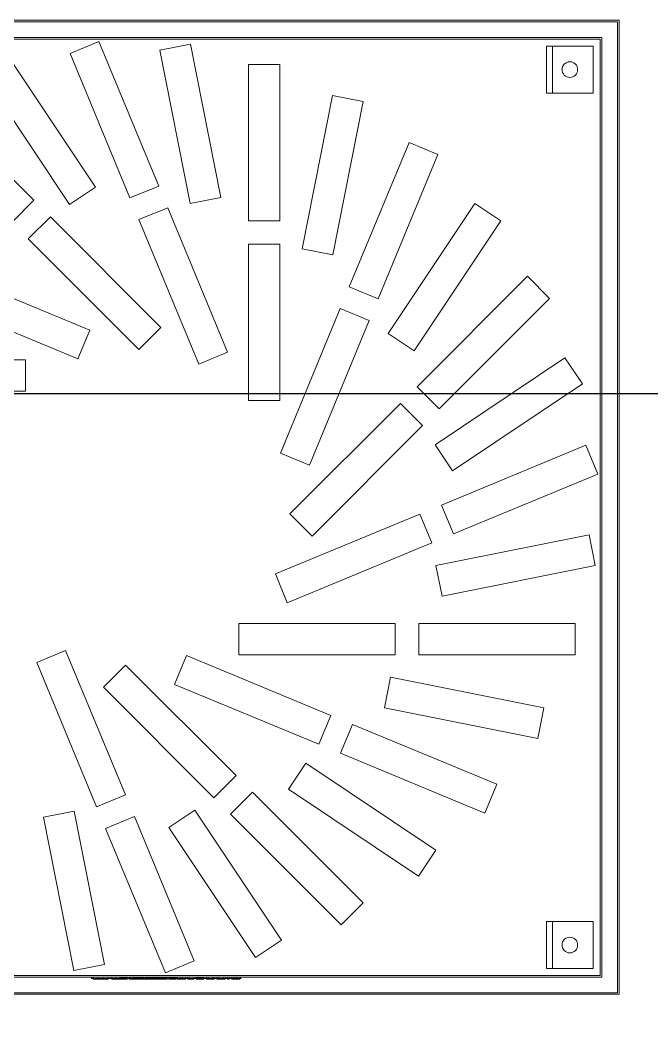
# Model space of a CAD drawing. Header units: inches. Extents: x -172 to 5713, y -54 to 3470.
# Drawn here: x 813.7 to 854.1, y 2222.1 to 2287 of the extents above; entities that cross this region are included whole.
import ezdxf

# ---------------------------------------------------------------- set-up
doc = ezdxf.new("R2010")
doc.units = ezdxf.units.IN
doc.header["$MEASUREMENT"] = 0
doc.layers.add('MTY-EMIS-KANALI', color=150, linetype='Continuous', lineweight=0)
doc.layers.add('VDI3805_Objects', color=7, linetype='Continuous', lineweight=0)
doc.layers.add('MTY-UFLEME-KANALI', color=20, linetype='Continuous')

# ---------------------------------------------------------------- blocks, each defined once
blk = doc.blocks.new('150_970_03')
at = {"layer": 'VDI3805_Objects', "color": 7}
for p, q in [((-0.0696, 0.3005), (-0.0696, 0.3015)), ((-0.0696, 0.3015), (0.026, 0.3015)), ((0.026, 0.3005), (-0.0696, 0.3005)), ((0.026, 0.3005), (0.026, 0.3015))]:
    blk.add_line(p, q, dxfattribs=at)
at = {"layer": 'VDI3805_Objects', "color": 38}
for p, q in [((-0.06715, 0.3018), (-0.06884, 0.3018)), ((-0.06884, 0.3018), (-0.06884, 0.3006)), ((-0.06884, 0.3018), (-0.0666, 0.3018)), ((-0.06884, 0.3006), (-0.06715, 0.3006)), ((-0.0666, 0.3006), (-0.06884, 0.3006)), ((-0.06527, 0.3018), (-0.06715, 0.3018)), ((-0.06715, 0.3018), (-0.06715, 0.3006)), ((-0.06715, 0.3006), (-0.06527, 0.3006)), ((-0.0666, 0.3018), (-0.0666, 0.3006)), ((-0.065, 0.3018), (-0.06527, 0.3018)), ((-0.06527, 0.3018), (-0.06527, 0.3006)), ((-0.06527, 0.3006), (-0.065, 0.3006)), ((-0.065, 0.3018), (-0.06382, 0.3018)), ((-0.065, 0.3018), (-0.065, 0.3006)), ((-0.06382, 0.3006), (-0.065, 0.3006)), ((-0.06382, 0.3018), (-0.06382, 0.3006)), ((-0.06094, 0.3018), (-0.06214, 0.3018)), ((-0.06214, 0.3006), (-0.06214, 0.3018)), ((-0.06094, 0.3006), (-0.06214, 0.3006)), ((-0.06094, 0.3006), (-0.06094, 0.3018)), ((-0.05834, 0.3018), (-0.05944, 0.3018)), ((-0.05944, 0.3018), (-0.05944, 0.3006)), ((-0.05944, 0.3018), (-0.05833, 0.3018)), ((-0.05944, 0.3006), (-0.05834, 0.3006)), ((-0.05833, 0.3006), (-0.05944, 0.3006)), ((-0.05532, 0.3018), (-0.05834, 0.3018)), ((-0.05834, 0.3018), (-0.05834, 0.3006)), ((-0.05834, 0.3006), (-0.05532, 0.3006)), ((-0.05833, 0.3018), (-0.05833, 0.3006)), ((-0.05833, 0.3018), (-0.05534, 0.3018)), ((-0.05534, 0.3006), (-0.05833, 0.3006)), ((-0.05534, 0.3018), (-0.05534, 0.3006)), ((-0.05534, 0.3018), (-0.05414, 0.3018)), ((-0.05414, 0.3006), (-0.05534, 0.3006)), ((-0.05414, 0.3018), (-0.05532, 0.3018)), ((-0.05532, 0.3018), (-0.05532, 0.3006)), ((-0.05532, 0.3006), (-0.05414, 0.3006)), ((-0.05414, 0.3018), (-0.05414, 0.3006)), ((-0.05134, 0.3018), (-0.05254, 0.3018)), ((-0.05254, 0.3018), (-0.05254, 0.3006)), ((-0.05254, 0.3006), (-0.05134, 0.3006)), ((-0.04864, 0.3018), (-0.05134, 0.3018)), ((-0.05134, 0.3018), (-0.05134, 0.3006)), ((-0.05134, 0.3006), (-0.04864, 0.3006)), ((-0.04864, 0.3018), (-0.04754, 0.3018)), ((-0.04864, 0.3018), (-0.04864, 0.3006)), ((-0.04754, 0.3006), (-0.04864, 0.3006)), ((-0.04754, 0.3018), (-0.04754, 0.3006)), ((-0.04592, 0.3018), (-0.04593, 0.3018)), ((-0.04593, 0.3018), (-0.04593, 0.3006)), ((-0.04593, 0.3018), (-0.04537, 0.3018)), ((-0.04537, 0.3018), (-0.04593, 0.3018)), ((-0.04593, 0.3018), (-0.04593, 0.3006)), ((-0.04593, 0.3018), (-0.04592, 0.3018)), ((-0.04593, 0.3006), (-0.04592, 0.3006)), ((-0.04537, 0.3006), (-0.04593, 0.3006)), ((-0.04593, 0.3006), (-0.04537, 0.3006)), ((-0.04592, 0.3006), (-0.04593, 0.3006)), ((-0.04592, 0.3018), (-0.04559, 0.3018)), ((-0.04558, 0.3018), (-0.04592, 0.3018)), ((-0.04592, 0.3018), (-0.04592, 0.3006)), ((-0.04559, 0.3006), (-0.04592, 0.3006)), ((-0.04592, 0.3006), (-0.04558, 0.3006)), ((-0.04559, 0.3018), (-0.04559, 0.3006)), ((-0.04559, 0.3018), (-0.04532, 0.3018)), ((-0.04532, 0.3006), (-0.04559, 0.3006)), ((-0.04531, 0.3018), (-0.04558, 0.3018)), ((-0.04558, 0.3018), (-0.04558, 0.3006)), ((-0.04558, 0.3006), (-0.04531, 0.3006)), ((-0.04537, 0.3018), (-0.04537, 0.3006)), ((-0.04537, 0.3018), (-0.04477, 0.3018)), ((-0.04477, 0.3018), (-0.04537, 0.3018)), ((-0.04537, 0.3018), (-0.04537, 0.3006)), ((-0.04477, 0.3006), (-0.04537, 0.3006)), ((-0.04537, 0.3006), (-0.04477, 0.3006)), ((-0.04532, 0.3018), (-0.04532, 0.3006)), ((-0.04532, 0.3018), (-0.045, 0.3018)), ((-0.045, 0.3006), (-0.04532, 0.3006)), ((-0.04499, 0.3018), (-0.04531, 0.3018)), ((-0.04531, 0.3018), (-0.04531, 0.3006)), ((-0.04531, 0.3006), (-0.04499, 0.3006)), ((-0.045, 0.3018), (-0.045, 0.3006)), ((-0.045, 0.3018), (-0.04465, 0.3018)), ((-0.04465, 0.3006), (-0.045, 0.3006)), ((-0.04464, 0.3018), (-0.04499, 0.3018)), ((-0.04499, 0.3018), (-0.04499, 0.3006)), ((-0.04499, 0.3006), (-0.04464, 0.3006)), ((-0.04477, 0.3018), (-0.04477, 0.3006)), ((-0.04477, 0.3018), (-0.04415, 0.3018)), ((-0.04415, 0.3018), (-0.04477, 0.3018)), ((-0.04477, 0.3018), (-0.04477, 0.3006)), ((-0.04415, 0.3006), (-0.04477, 0.3006)), ((-0.04477, 0.3006), (-0.04415, 0.3006)), ((-0.04465, 0.3018), (-0.04465, 0.3006)), ((-0.04465, 0.3018), (-0.04428, 0.3018)), ((-0.04428, 0.3006), (-0.04465, 0.3006)), ((-0.04427, 0.3018), (-0.04464, 0.3018)), ((-0.04464, 0.3018), (-0.04464, 0.3006)), ((-0.04464, 0.3006), (-0.04427, 0.3006)), ((-0.04428, 0.3018), (-0.04428, 0.3006)), ((-0.04428, 0.3018), (-0.04392, 0.3018)), ((-0.04392, 0.3006), (-0.04428, 0.3006)), ((-0.04391, 0.3018), (-0.04427, 0.3018)), ((-0.04427, 0.3018), (-0.04427, 0.3006)), ((-0.04427, 0.3006), (-0.04391, 0.3006)), ((-0.04415, 0.3018), (-0.04415, 0.3006)), ((-0.04415, 0.3018), (-0.04353, 0.3018)), ((-0.04353, 0.3018), (-0.04415, 0.3018)), ((-0.04415, 0.3018), (-0.04415, 0.3006)), ((-0.04353, 0.3006), (-0.04415, 0.3006)), ((-0.04415, 0.3006), (-0.04353, 0.3006)), ((-0.04392, 0.3018), (-0.04392, 0.3006)), ((-0.04392, 0.3018), (-0.04356, 0.3018)), ((-0.04356, 0.3006), (-0.04392, 0.3006)), ((-0.04355, 0.3018), (-0.04391, 0.3018)), ((-0.04391, 0.3018), (-0.04391, 0.3006)), ((-0.04391, 0.3006), (-0.04355, 0.3006)), ((-0.04356, 0.3018), (-0.04356, 0.3006)), ((-0.04356, 0.3018), (-0.04323, 0.3018)), ((-0.04323, 0.3006), (-0.04356, 0.3006)), ((-0.04322, 0.3018), (-0.04355, 0.3018)), ((-0.04355, 0.3018), (-0.04355, 0.3006)), ((-0.04355, 0.3006), (-0.04322, 0.3006)), ((-0.04353, 0.3018), (-0.04353, 0.3006)), ((-0.04353, 0.3018), (-0.04294, 0.3018)), ((-0.04294, 0.3018), (-0.04353, 0.3018)), ((-0.04353, 0.3018), (-0.04353, 0.3006)), ((-0.04294, 0.3006), (-0.04353, 0.3006)), ((-0.04353, 0.3006), (-0.04294, 0.3006)), ((-0.04323, 0.3018), (-0.04323, 0.3006)), ((-0.04323, 0.3018), (-0.04294, 0.3018)), ((-0.04294, 0.3006), (-0.04323, 0.3006)), ((-0.04293, 0.3018), (-0.04322, 0.3018)), ((-0.04322, 0.3018), (-0.04322, 0.3006)), ((-0.04322, 0.3006), (-0.04293, 0.3006)), ((-0.04294, 0.3018), (-0.04294, 0.3006)), ((-0.04294, 0.3018), (-0.0427, 0.3018)), ((-0.04294, 0.3018), (-0.04294, 0.3006)), ((-0.04294, 0.3018), (-0.04239, 0.3018)), ((-0.04239, 0.3018), (-0.04294, 0.3018)), ((-0.04294, 0.3018), (-0.04294, 0.3006)), ((-0.0427, 0.3006), (-0.04294, 0.3006)), ((-0.04239, 0.3006), (-0.04294, 0.3006)), ((-0.04294, 0.3006), (-0.04239, 0.3006)), ((-0.0427, 0.3018), (-0.04293, 0.3018)), ((-0.04293, 0.3018), (-0.04293, 0.3006)), ((-0.04293, 0.3006), (-0.0427, 0.3006)), ((-0.0427, 0.3018), (-0.0427, 0.3006)), ((-0.0427, 0.3018), (-0.04253, 0.3018)), ((-0.04252, 0.3018), (-0.0427, 0.3018)), ((-0.0427, 0.3018), (-0.0427, 0.3006)), ((-0.04253, 0.3006), (-0.0427, 0.3006)), ((-0.0427, 0.3006), (-0.04252, 0.3006)), ((-0.04253, 0.3018), (-0.04253, 0.3006)), ((-0.04253, 0.3018), (-0.04241, 0.3018)), ((-0.04241, 0.3006), (-0.04253, 0.3006)), ((-0.04241, 0.3018), (-0.04252, 0.3018)), ((-0.04252, 0.3018), (-0.04252, 0.3006)), ((-0.04252, 0.3006), (-0.04241, 0.3006)), ((-0.04241, 0.3018), (-0.04241, 0.3006)), ((-0.04241, 0.3018), (-0.04238, 0.3018)), ((-0.04238, 0.3018), (-0.04241, 0.3018)), ((-0.04241, 0.3018), (-0.04241, 0.3006)), ((-0.04238, 0.3006), (-0.04241, 0.3006)), ((-0.04241, 0.3006), (-0.04238, 0.3006)), ((-0.04239, 0.3018), (-0.04239, 0.3006)), ((-0.04239, 0.3018), (-0.04191, 0.3018)), ((-0.04191, 0.3018), (-0.04239, 0.3018)), ((-0.04239, 0.3018), (-0.04239, 0.3006)), ((-0.04191, 0.3006), (-0.04239, 0.3006)), ((-0.04239, 0.3006), (-0.04191, 0.3006)), ((-0.04238, 0.3018), (-0.04238, 0.3006)), ((-0.04191, 0.3018), (-0.04191, 0.3006)), ((-0.04191, 0.3018), (-0.04152, 0.3018)), ((-0.04152, 0.3018), (-0.04191, 0.3018)), ((-0.04191, 0.3018), (-0.04191, 0.3006)), ((-0.04152, 0.3006), (-0.04191, 0.3006)), ((-0.04191, 0.3006), (-0.04152, 0.3006)), ((-0.04152, 0.3018), (-0.04152, 0.3006)), ((-0.04152, 0.3018), (-0.04123, 0.3018)), ((-0.04123, 0.3006), (-0.04152, 0.3006)), ((-0.04123, 0.3018), (-0.04123, 0.3006)), ((-0.04123, 0.3018), (-0.04105, 0.3018)), ((-0.04105, 0.3006), (-0.04123, 0.3006)), ((-0.04105, 0.3018), (-0.04105, 0.3006)), ((-0.04105, 0.3018), (-0.04099, 0.3018)), ((-0.04099, 0.3006), (-0.04105, 0.3006)), ((-0.04099, 0.3018), (-0.04099, 0.3006)), ((-0.03944, 0.3018), (-0.03564, 0.3018)), ((-0.03944, 0.3018), (-0.03944, 0.3006)), ((-0.03944, 0.3018), (-0.03674, 0.3018)), ((-0.03564, 0.3006), (-0.03944, 0.3006)), ((-0.03674, 0.3006), (-0.03944, 0.3006)), ((-0.03674, 0.3018), (-0.03674, 0.3006)), ((-0.03564, 0.3018), (-0.03564, 0.3006)), ((-0.02894, 0.3018), (-0.03414, 0.3018)), ((-0.03414, 0.3018), (-0.03414, 0.3006)), ((-0.03414, 0.3018), (-0.03214, 0.3018)), ((-0.03414, 0.3006), (-0.02894, 0.3006)), ((-0.03214, 0.3006), (-0.03414, 0.3006)), ((-0.03214, 0.3018), (-0.03214, 0.3006)), ((-0.03214, 0.3018), (-0.03094, 0.3018)), ((-0.03094, 0.3006), (-0.03214, 0.3006)), ((-0.03094, 0.3018), (-0.03094, 0.3006)), ((-0.03094, 0.3018), (-0.02894, 0.3018)), ((-0.02894, 0.3006), (-0.03094, 0.3006)), ((-0.02894, 0.3018), (-0.02894, 0.3006)), ((-0.02808, 0.3018), (-0.02812, 0.3018)), ((-0.02812, 0.3018), (-0.02812, 0.3006)), ((-0.02812, 0.3006), (-0.02808, 0.3006)), ((-0.02808, 0.3018), (-0.02794, 0.3018)), ((-0.02808, 0.3018), (-0.02808, 0.3006)), ((-0.02794, 0.3006), (-0.02808, 0.3006)), ((-0.02794, 0.3018), (-0.02794, 0.3006)), ((-0.02794, 0.3018), (-0.02773, 0.3018)), ((-0.02773, 0.3006), (-0.02794, 0.3006)), ((-0.02776, 0.3006), (-0.02776, 0.3018)), ((-0.02776, 0.3018), (-0.02772, 0.3018)), ((-0.02772, 0.3006), (-0.02776, 0.3006)), ((-0.02773, 0.3018), (-0.02773, 0.3006)), ((-0.02773, 0.3018), (-0.02745, 0.3018)), ((-0.02745, 0.3006), (-0.02773, 0.3006)), ((-0.02772, 0.3006), (-0.02772, 0.3018)), ((-0.02772, 0.3018), (-0.02761, 0.3018)), ((-0.02761, 0.3006), (-0.02772, 0.3006)), ((-0.02761, 0.3006), (-0.02761, 0.3018)), ((-0.02761, 0.3018), (-0.02743, 0.3018)), ((-0.02743, 0.3006), (-0.02761, 0.3006)), ((-0.02745, 0.3018), (-0.02745, 0.3006)), ((-0.02745, 0.3018), (-0.0271, 0.3018)), ((-0.0271, 0.3006), (-0.02745, 0.3006)), ((-0.02743, 0.3006), (-0.02743, 0.3018)), ((-0.02743, 0.3018), (-0.02719, 0.3018)), ((-0.02719, 0.3006), (-0.02743, 0.3006)), ((-0.02719, 0.3006), (-0.02719, 0.3018)), ((-0.02719, 0.3018), (-0.0269, 0.3018)), ((-0.0269, 0.3006), (-0.02719, 0.3006)), ((-0.0271, 0.3018), (-0.0271, 0.3006)), ((-0.0271, 0.3018), (-0.0267, 0.3018)), ((-0.0267, 0.3006), (-0.0271, 0.3006)), ((-0.02628, 0.3018), (-0.02695, 0.3018)), ((-0.02695, 0.3018), (-0.02695, 0.3006)), ((-0.02695, 0.3018), (-0.0265, 0.3018)), ((-0.02693, 0.3018), (-0.02695, 0.3018)), ((-0.02695, 0.3018), (-0.02694, 0.3018)), ((-0.02695, 0.3018), (-0.02695, 0.3006)), ((-0.02695, 0.3006), (-0.02628, 0.3006)), ((-0.0265, 0.3006), (-0.02695, 0.3006)), ((-0.02694, 0.3006), (-0.02695, 0.3006)), ((-0.02695, 0.3006), (-0.02694, 0.3006)), ((-0.02693, 0.3006), (-0.02695, 0.3006)), ((-0.02694, 0.3018), (-0.0269, 0.3018)), ((-0.02694, 0.3018), (-0.02694, 0.3006)), ((-0.0269, 0.3006), (-0.02694, 0.3006)), ((-0.02687, 0.3018), (-0.02693, 0.3018)), ((-0.02693, 0.3018), (-0.02693, 0.3006)), ((-0.02687, 0.3006), (-0.02693, 0.3006)), ((-0.0269, 0.3006), (-0.0269, 0.3018)), ((-0.0269, 0.3018), (-0.02656, 0.3018)), ((-0.0269, 0.3018), (-0.02684, 0.3018)), ((-0.0269, 0.3018), (-0.0269, 0.3006)), ((-0.02656, 0.3006), (-0.0269, 0.3006)), ((-0.02684, 0.3006), (-0.0269, 0.3006)), ((-0.0268, 0.3018), (-0.02687, 0.3018)), ((-0.02687, 0.3018), (-0.02687, 0.3006)), ((-0.0268, 0.3006), (-0.02687, 0.3006)), ((-0.02674, 0.3018), (-0.02684, 0.3018)), ((-0.02684, 0.3018), (-0.02684, 0.3006)), ((-0.02684, 0.3006), (-0.02674, 0.3006)), ((-0.02669, 0.3018), (-0.0268, 0.3018)), ((-0.0268, 0.3018), (-0.0268, 0.3006)), ((-0.02669, 0.3006), (-0.0268, 0.3006)), ((-0.02663, 0.3018), (-0.02674, 0.3018)), ((-0.02674, 0.3018), (-0.02674, 0.3006)), ((-0.02674, 0.3006), (-0.02663, 0.3006)), ((-0.0267, 0.3018), (-0.0267, 0.3006)), ((-0.0267, 0.3018), (-0.02627, 0.3018)), ((-0.02627, 0.3006), (-0.0267, 0.3006)), ((-0.02657, 0.3018), (-0.02669, 0.3018)), ((-0.02669, 0.3018), (-0.02669, 0.3006)), ((-0.02657, 0.3006), (-0.02669, 0.3006)), ((-0.0265, 0.3018), (-0.02663, 0.3018)), ((-0.02663, 0.3018), (-0.02663, 0.3006)), ((-0.02663, 0.3006), (-0.0265, 0.3006)), ((-0.02643, 0.3018), (-0.02657, 0.3018)), ((-0.02657, 0.3018), (-0.02657, 0.3006)), ((-0.02643, 0.3006), (-0.02657, 0.3006)), ((-0.02656, 0.3006), (-0.02656, 0.3018)), ((-0.02656, 0.3018), (-0.0262, 0.3018)), ((-0.0262, 0.3006), (-0.02656, 0.3006)), ((-0.02653, 0.3006), (-0.02653, 0.3018)), ((-0.02653, 0.3018), (-0.02652, 0.3018)), ((-0.02652, 0.3006), (-0.02653, 0.3006)), ((-0.02652, 0.3006), (-0.02652, 0.3018)), ((-0.02652, 0.3018), (-0.0265, 0.3018)), ((-0.0265, 0.3006), (-0.02652, 0.3006)), ((-0.02635, 0.3018), (-0.0265, 0.3018)), ((-0.0265, 0.3018), (-0.0265, 0.3006)), ((-0.0265, 0.3018), (-0.0265, 0.3006)), ((-0.0265, 0.3018), (-0.02582, 0.3018)), ((-0.0265, 0.3006), (-0.0265, 0.3018)), ((-0.0265, 0.3018), (-0.02647, 0.3018)), ((-0.0265, 0.3006), (-0.02635, 0.3006)), ((-0.02582, 0.3006), (-0.0265, 0.3006)), ((-0.02647, 0.3006), (-0.0265, 0.3006)), ((-0.02647, 0.3006), (-0.02647, 0.3018)), ((-0.02647, 0.3018), (-0.02643, 0.3018)), ((-0.02643, 0.3006), (-0.02647, 0.3006)), ((-0.02628, 0.3018), (-0.02643, 0.3018)), ((-0.02643, 0.3018), (-0.02643, 0.3006)), ((-0.02643, 0.3006), (-0.02643, 0.3018)), ((-0.02643, 0.3018), (-0.02638, 0.3018)), ((-0.02628, 0.3006), (-0.02643, 0.3006)), ((-0.02638, 0.3006), (-0.02643, 0.3006)), ((-0.02638, 0.3006), (-0.02638, 0.3018)), ((-0.02638, 0.3018), (-0.02633, 0.3018)), ((-0.02633, 0.3006), (-0.02638, 0.3006)), ((-0.0262, 0.3018), (-0.02635, 0.3018)), ((-0.02635, 0.3018), (-0.02635, 0.3006)), ((-0.02635, 0.3006), (-0.0262, 0.3006)), ((-0.02633, 0.3006), (-0.02633, 0.3018)), ((-0.02633, 0.3018), (-0.02626, 0.3018)), ((-0.02626, 0.3006), (-0.02633, 0.3006)), ((-0.02628, 0.3018), (-0.02628, 0.3006)), ((-0.02627, 0.3018), (-0.02627, 0.3006)), ((-0.02627, 0.3018), (-0.02582, 0.3018)), ((-0.02582, 0.3006), (-0.02627, 0.3006)), ((-0.02626, 0.3006), (-0.02626, 0.3018)), ((-0.0262, 0.3018), (-0.02626, 0.3018)), ((-0.02626, 0.3006), (-0.0262, 0.3006)), ((-0.0262, 0.3006), (-0.0262, 0.3018)), ((-0.0262, 0.3018), (-0.02582, 0.3018)), ((-0.02492, 0.3018), (-0.0262, 0.3018)), ((-0.0262, 0.3018), (-0.0262, 0.3006)), ((-0.02529, 0.3018), (-0.0262, 0.3018)), ((-0.02582, 0.3006), (-0.0262, 0.3006)), ((-0.0262, 0.3006), (-0.02492, 0.3006)), ((-0.0262, 0.3006), (-0.02529, 0.3006)), ((-0.02582, 0.3006), (-0.02582, 0.3018)), ((-0.02582, 0.3018), (-0.02544, 0.3018)), ((-0.02582, 0.3018), (-0.02537, 0.3018)), ((-0.02582, 0.3018), (-0.02582, 0.3006)), ((-0.02582, 0.3018), (-0.02529, 0.3018)), ((-0.02544, 0.3006), (-0.02582, 0.3006)), ((-0.02537, 0.3006), (-0.02582, 0.3006)), ((-0.02529, 0.3006), (-0.02582, 0.3006)), ((-0.02544, 0.3006), (-0.02544, 0.3018)), ((-0.02544, 0.3018), (-0.02508, 0.3018)), ((-0.02508, 0.3006), (-0.02544, 0.3006)), ((-0.02494, 0.3018), (-0.02537, 0.3018)), ((-0.02537, 0.3018), (-0.02537, 0.3006)), ((-0.02537, 0.3006), (-0.02494, 0.3006)), ((-0.02529, 0.3018), (-0.02529, 0.3006)), ((-0.02529, 0.3018), (-0.02492, 0.3018)), ((-0.02492, 0.3006), (-0.02529, 0.3006)), ((-0.02508, 0.3006), (-0.02508, 0.3018)), ((-0.02508, 0.3018), (-0.02474, 0.3018)), ((-0.02474, 0.3006), (-0.02508, 0.3006)), ((-0.02454, 0.3018), (-0.02494, 0.3018)), ((-0.02494, 0.3018), (-0.02494, 0.3006)), ((-0.02494, 0.3006), (-0.02454, 0.3006)), ((-0.02492, 0.3018), (-0.02492, 0.3006)), ((-0.02474, 0.3006), (-0.02474, 0.3018)), ((-0.02474, 0.3018), (-0.02445, 0.3018)), ((-0.02445, 0.3006), (-0.02474, 0.3006)), ((-0.02419, 0.3018), (-0.02454, 0.3018)), ((-0.02454, 0.3018), (-0.02454, 0.3006)), ((-0.02454, 0.3006), (-0.02419, 0.3006)), ((-0.02445, 0.3006), (-0.02445, 0.3018)), ((-0.02445, 0.3018), (-0.02421, 0.3018)), ((-0.02421, 0.3006), (-0.02445, 0.3006)), ((-0.02421, 0.3006), (-0.02421, 0.3018)), ((-0.02421, 0.3018), (-0.02403, 0.3018)), ((-0.02403, 0.3006), (-0.02421, 0.3006)), ((-0.02391, 0.3018), (-0.02419, 0.3018)), ((-0.02419, 0.3018), (-0.02419, 0.3006)), ((-0.02419, 0.3006), (-0.02391, 0.3006)), ((-0.02403, 0.3006), (-0.02403, 0.3018)), ((-0.02403, 0.3018), (-0.02392, 0.3018)), ((-0.02392, 0.3006), (-0.02403, 0.3006)), ((-0.02392, 0.3006), (-0.02392, 0.3018)), ((-0.02388, 0.3018), (-0.02392, 0.3018)), ((-0.02392, 0.3006), (-0.02388, 0.3006)), ((-0.02391, 0.3018), (-0.0237, 0.3018)), ((-0.02391, 0.3018), (-0.02391, 0.3006)), ((-0.0237, 0.3006), (-0.02391, 0.3006)), ((-0.02388, 0.3006), (-0.02388, 0.3018)), ((-0.0237, 0.3018), (-0.0237, 0.3006)), ((-0.0237, 0.3018), (-0.02356, 0.3018)), ((-0.02356, 0.3006), (-0.0237, 0.3006)), ((-0.02356, 0.3018), (-0.02356, 0.3006)), ((-0.02356, 0.3018), (-0.02352, 0.3018)), ((-0.02352, 0.3006), (-0.02356, 0.3006)), ((-0.02352, 0.3018), (-0.02352, 0.3006)), ((-0.02205, 0.3018), (-0.0224, 0.3018)), ((-0.0224, 0.3018), (-0.0224, 0.3006)), ((-0.0224, 0.3018), (-0.01929, 0.3018)), ((-0.0224, 0.3006), (-0.02205, 0.3006)), ((-0.01929, 0.3006), (-0.0224, 0.3006)), ((-0.01894, 0.3018), (-0.02205, 0.3018)), ((-0.02205, 0.3018), (-0.02205, 0.3006)), ((-0.02205, 0.3006), (-0.01894, 0.3006)), ((-0.01881, 0.3018), (-0.02192, 0.3018)), ((-0.02192, 0.3018), (-0.02192, 0.3006)), ((-0.02192, 0.3018), (-0.01351, 0.3018)), ((-0.02192, 0.3006), (-0.01881, 0.3006)), ((-0.01351, 0.3006), (-0.02192, 0.3006)), ((-0.02119, 0.3018), (-0.02155, 0.3018)), ((-0.02155, 0.3018), (-0.02155, 0.3006)), ((-0.02155, 0.3018), (-0.01844, 0.3018)), ((-0.02155, 0.3006), (-0.02119, 0.3006)), ((-0.01844, 0.3006), (-0.02155, 0.3006)), ((-0.01808, 0.3018), (-0.02119, 0.3018)), ((-0.02119, 0.3018), (-0.02119, 0.3006)), ((-0.02119, 0.3006), (-0.01808, 0.3006)), ((-0.02035, 0.3018), (-0.0207, 0.3018)), ((-0.0207, 0.3018), (-0.0207, 0.3006)), ((-0.0207, 0.3018), (-0.01759, 0.3018)), ((-0.0207, 0.3006), (-0.02035, 0.3006)), ((-0.01759, 0.3006), (-0.0207, 0.3006)), ((-0.01724, 0.3018), (-0.02035, 0.3018)), ((-0.02035, 0.3018), (-0.02035, 0.3006)), ((-0.02035, 0.3006), (-0.01724, 0.3006)), ((-0.01949, 0.3018), (-0.01984, 0.3018)), ((-0.01984, 0.3018), (-0.01984, 0.3006)), ((-0.01984, 0.3018), (-0.01673, 0.3018)), ((-0.01984, 0.3006), (-0.01949, 0.3006)), ((-0.01673, 0.3006), (-0.01984, 0.3006)), ((-0.01708, 0.3018), (-0.01949, 0.3018)), ((-0.01949, 0.3018), (-0.01949, 0.3006)), ((-0.01949, 0.3006), (-0.01708, 0.3006)), ((-0.01929, 0.3018), (-0.01929, 0.3006)), ((-0.01929, 0.3018), (-0.01894, 0.3018)), ((-0.01894, 0.3006), (-0.01929, 0.3006)), ((-0.01864, 0.3018), (-0.01899, 0.3018)), ((-0.01899, 0.3018), (-0.01899, 0.3006)), ((-0.01899, 0.3018), (-0.01758, 0.3018)), ((-0.01899, 0.3006), (-0.01864, 0.3006)), ((-0.01758, 0.3006), (-0.01899, 0.3006)), ((-0.01894, 0.3018), (-0.01894, 0.3006)), ((-0.0104, 0.3018), (-0.01881, 0.3018)), ((-0.01881, 0.3018), (-0.01881, 0.3006)), ((-0.01881, 0.3006), (-0.0104, 0.3006)), ((-0.01793, 0.3018), (-0.01864, 0.3018)), ((-0.01864, 0.3018), (-0.01864, 0.3006)), ((-0.01864, 0.3006), (-0.01793, 0.3006)), ((-0.01844, 0.3018), (-0.01844, 0.3006)), ((-0.01844, 0.3018), (-0.01808, 0.3018)), ((-0.01808, 0.3006), (-0.01844, 0.3006)), ((-0.01808, 0.3018), (-0.01808, 0.3006)), ((-0.01758, 0.3018), (-0.01793, 0.3018)), ((-0.01793, 0.3018), (-0.01793, 0.3006)), ((-0.01793, 0.3006), (-0.01758, 0.3006)), ((-0.01759, 0.3018), (-0.01759, 0.3006)), ((-0.01759, 0.3018), (-0.01724, 0.3018)), ((-0.01724, 0.3006), (-0.01759, 0.3006)), ((-0.01758, 0.3018), (-0.01758, 0.3006)), ((-0.01724, 0.3018), (-0.01724, 0.3006)), ((-0.01673, 0.3018), (-0.01708, 0.3018)), ((-0.01708, 0.3018), (-0.01708, 0.3006)), ((-0.01708, 0.3006), (-0.01673, 0.3006)), ((-0.01673, 0.3018), (-0.01673, 0.3006)), ((-0.01604, 0.3018), (-0.01293, 0.3018)), ((-0.01569, 0.3018), (-0.01604, 0.3018)), ((-0.01604, 0.3018), (-0.01604, 0.3006)), ((-0.01293, 0.3006), (-0.01604, 0.3006)), ((-0.01604, 0.3006), (-0.01569, 0.3006)), ((-0.01344, 0.3018), (-0.0157, 0.3018)), ((-0.0157, 0.3018), (-0.0157, 0.3006)), ((-0.0157, 0.3018), (-0.01535, 0.3018)), ((-0.0157, 0.3006), (-0.01344, 0.3006)), ((-0.01535, 0.3006), (-0.0157, 0.3006)), ((-0.01258, 0.3018), (-0.01569, 0.3018)), ((-0.01569, 0.3018), (-0.01569, 0.3006)), ((-0.01569, 0.3006), (-0.01258, 0.3006)), ((-0.01535, 0.3018), (-0.01379, 0.3018)), ((-0.01535, 0.3018), (-0.01535, 0.3006)), ((-0.01379, 0.3006), (-0.01535, 0.3006)), ((-0.0152, 0.3018), (-0.01208, 0.3018)), ((-0.01485, 0.3018), (-0.0152, 0.3018)), ((-0.0152, 0.3018), (-0.0152, 0.3006)), ((-0.01208, 0.3006), (-0.0152, 0.3006)), ((-0.0152, 0.3006), (-0.01485, 0.3006)), ((-0.01428, 0.3018), (-0.01485, 0.3018)), ((-0.01485, 0.3018), (-0.01485, 0.3006)), ((-0.01485, 0.3018), (-0.01457, 0.3018)), ((-0.01173, 0.3018), (-0.01485, 0.3018)), ((-0.01485, 0.3018), (-0.01485, 0.3006)), ((-0.01485, 0.3006), (-0.01428, 0.3006)), ((-0.01457, 0.3006), (-0.01485, 0.3006)), ((-0.01485, 0.3006), (-0.01173, 0.3006)), ((-0.01457, 0.3018), (-0.01457, 0.3006)), ((-0.01457, 0.3018), (-0.01428, 0.3018)), ((-0.01428, 0.3006), (-0.01457, 0.3006)), ((-0.01434, 0.3018), (-0.01123, 0.3018)), ((-0.01399, 0.3018), (-0.01434, 0.3018)), ((-0.01434, 0.3018), (-0.01434, 0.3006)), ((-0.01123, 0.3006), (-0.01434, 0.3006)), ((-0.01434, 0.3006), (-0.01399, 0.3006)), ((-0.01428, 0.3018), (-0.01428, 0.3006)), ((-0.01088, 0.3018), (-0.01399, 0.3018)), ((-0.01399, 0.3018), (-0.01399, 0.3006)), ((-0.01399, 0.3006), (-0.01088, 0.3006)), ((-0.01379, 0.3018), (-0.01379, 0.3006)), ((-0.01379, 0.3018), (-0.01344, 0.3018)), ((-0.01344, 0.3006), (-0.01379, 0.3006)), ((-0.01351, 0.3018), (-0.0104, 0.3018)), ((-0.01351, 0.3018), (-0.01351, 0.3006)), ((-0.0104, 0.3006), (-0.01351, 0.3006)), ((-0.01344, 0.3018), (-0.01344, 0.3006)), ((-0.01293, 0.3018), (-0.01293, 0.3006)), ((-0.01293, 0.3018), (-0.01258, 0.3018)), ((-0.01258, 0.3006), (-0.01293, 0.3006)), ((-0.01258, 0.3018), (-0.01258, 0.3006)), ((-0.01208, 0.3018), (-0.01208, 0.3006)), ((-0.01208, 0.3018), (-0.01173, 0.3018)), ((-0.01173, 0.3006), (-0.01208, 0.3006)), ((-0.01173, 0.3018), (-0.01173, 0.3006)), ((-0.01123, 0.3018), (-0.01123, 0.3006)), ((-0.01123, 0.3018), (-0.01088, 0.3018)), ((-0.01088, 0.3006), (-0.01123, 0.3006)), ((-0.01088, 0.3018), (-0.01088, 0.3006)), ((-0.0104, 0.3018), (-0.0104, 0.3006)), ((-0.00988, 0.3018), (-0.01, 0.3018)), ((-0.01, 0.3018), (-0.01, 0.3006)), ((-0.00988, 0.3006), (-0.01, 0.3006)), ((-0.00954, 0.3018), (-0.00988, 0.3018)), ((-0.00988, 0.3018), (-0.00988, 0.3006)), ((-0.00988, 0.3006), (-0.00954, 0.3006)), ((-0.00899, 0.3018), (-0.00954, 0.3018)), ((-0.00954, 0.3018), (-0.00954, 0.3006)), ((-0.00954, 0.3006), (-0.00899, 0.3006)), ((-0.00824, 0.3018), (-0.00899, 0.3018)), ((-0.00899, 0.3018), (-0.00899, 0.3006)), ((-0.00899, 0.3006), (-0.00824, 0.3006)), ((-0.00733, 0.3018), (-0.00824, 0.3018)), ((-0.00824, 0.3018), (-0.00824, 0.3006)), ((-0.00824, 0.3006), (-0.00733, 0.3006)), ((-0.0063, 0.3018), (-0.00733, 0.3018)), ((-0.00733, 0.3018), (-0.00733, 0.3006)), ((-0.00733, 0.3006), (-0.0063, 0.3006)), ((-0.00724, 0.3018), (-0.0073, 0.3018)), ((-0.0073, 0.3006), (-0.0073, 0.3018)), ((-0.0073, 0.3006), (-0.00724, 0.3006)), ((-0.00724, 0.3006), (-0.00724, 0.3018)), ((-0.00705, 0.3018), (-0.00724, 0.3018)), ((-0.00724, 0.3006), (-0.00705, 0.3006)), ((-0.00705, 0.3006), (-0.00705, 0.3018)), ((-0.00674, 0.3018), (-0.00705, 0.3018)), ((-0.00705, 0.3006), (-0.00674, 0.3006)), ((-0.00674, 0.3006), (-0.00674, 0.3018)), ((-0.00633, 0.3018), (-0.00674, 0.3018)), ((-0.00674, 0.3006), (-0.00633, 0.3006)), ((-0.00633, 0.3006), (-0.00633, 0.3018)), ((-0.00583, 0.3018), (-0.00633, 0.3018)), ((-0.00633, 0.3006), (-0.00583, 0.3006)), ((-0.00517, 0.3018), (-0.0063, 0.3018)), ((-0.0063, 0.3018), (-0.0063, 0.3006)), ((-0.0063, 0.3006), (-0.00517, 0.3006)), ((-0.00583, 0.3006), (-0.00583, 0.3018)), ((-0.00526, 0.3018), (-0.00583, 0.3018)), ((-0.00583, 0.3006), (-0.00526, 0.3006)), ((-0.00464, 0.3018), (-0.00526, 0.3018)), ((-0.00526, 0.3006), (-0.00526, 0.3018)), ((-0.00526, 0.3006), (-0.00464, 0.3006)), ((-0.004, 0.3018), (-0.00517, 0.3018)), ((-0.00517, 0.3018), (-0.00517, 0.3006)), ((-0.00517, 0.3006), (-0.004, 0.3006)), ((-0.00464, 0.3006), (-0.00464, 0.3018)), ((-0.004, 0.3018), (-0.00464, 0.3018)), ((-0.00464, 0.3006), (-0.004, 0.3006)), ((-0.00283, 0.3018), (-0.004, 0.3018)), ((-0.004, 0.3018), (-0.004, 0.3006)), ((-0.00336, 0.3018), (-0.004, 0.3018)), ((-0.004, 0.3006), (-0.00283, 0.3006)), ((-0.004, 0.3006), (-0.00336, 0.3006)), ((-0.00336, 0.3006), (-0.00336, 0.3018)), ((-0.00274, 0.3018), (-0.00336, 0.3018)), ((-0.00336, 0.3006), (-0.00274, 0.3006)), ((-0.0017, 0.3018), (-0.00283, 0.3018)), ((-0.00283, 0.3018), (-0.00283, 0.3006)), ((-0.00283, 0.3006), (-0.0017, 0.3006)), ((-0.00274, 0.3006), (-0.00274, 0.3018)), ((-0.00217, 0.3018), (-0.00274, 0.3018)), ((-0.00274, 0.3006), (-0.00217, 0.3006)), ((-0.00217, 0.3006), (-0.00217, 0.3018)), ((-0.00167, 0.3018), (-0.00217, 0.3018)), ((-0.00217, 0.3006), (-0.00167, 0.3006)), ((-0.00067, 0.3018), (-0.0017, 0.3018)), ((-0.0017, 0.3018), (-0.0017, 0.3006)), ((-0.00067, 0.3006), (-0.0017, 0.3006)), ((-0.00167, 0.3006), (-0.00167, 0.3018)), ((-0.00126, 0.3018), (-0.00167, 0.3018)), ((-0.00167, 0.3006), (-0.00126, 0.3006)), ((-0.00126, 0.3006), (-0.00126, 0.3018)), ((-0.00095, 0.3018), (-0.00126, 0.3018)), ((-0.00126, 0.3006), (-0.00095, 0.3006)), ((-0.00095, 0.3006), (-0.00095, 0.3018)), ((-0.00076, 0.3018), (-0.00095, 0.3018)), ((-0.00095, 0.3006), (-0.00076, 0.3006)), ((-0.0007, 0.3018), (-0.00076, 0.3018)), ((-0.00076, 0.3006), (-0.00076, 0.3018)), ((-0.00076, 0.3006), (-0.0007, 0.3006)), ((-0.0007, 0.3006), (-0.0007, 0.3018)), ((0.00024, 0.3018), (-0.00067, 0.3018)), ((-0.00067, 0.3018), (-0.00067, 0.3006)), ((0.00024, 0.3006), (-0.00067, 0.3006)), ((0.00099, 0.3018), (0.00024, 0.3018)), ((0.00024, 0.3018), (0.00024, 0.3006)), ((0.00099, 0.3006), (0.00024, 0.3006)), ((0.00154, 0.3018), (0.00099, 0.3018)), ((0.00099, 0.3018), (0.00099, 0.3006)), ((0.00154, 0.3006), (0.00099, 0.3006)), ((0.00188, 0.3018), (0.00154, 0.3018)), ((0.00154, 0.3018), (0.00154, 0.3006)), ((0.00188, 0.3006), (0.00154, 0.3006)), ((0.002, 0.3018), (0.00188, 0.3018)), ((0.00188, 0.3018), (0.00188, 0.3006)), ((0.002, 0.3006), (0.00188, 0.3006)), ((0.002, 0.3018), (0.002, 0.3006)), ((0.00572, 0.3018), (0.0031, 0.3018)), ((0.0031, 0.3018), (0.0031, 0.3006)), ((0.0031, 0.3018), (0.00716, 0.3018)), ((0.0031, 0.3006), (0.00572, 0.3006)), ((0.00716, 0.3006), (0.0031, 0.3006)), ((0.00372, 0.3018), (0.00382, 0.3018)), ((0.00372, 0.3018), (0.0038, 0.3018)), ((0.00372, 0.3018), (0.00372, 0.3006)), ((0.00382, 0.3006), (0.00372, 0.3006)), ((0.0038, 0.3006), (0.00372, 0.3006)), ((0.0038, 0.3018), (0.00405, 0.3018)), ((0.0038, 0.3018), (0.0038, 0.3006)), ((0.00405, 0.3006), (0.0038, 0.3006)), ((0.00382, 0.3018), (0.00382, 0.3006)), ((0.00382, 0.3018), (0.00407, 0.3018)), ((0.00407, 0.3006), (0.00382, 0.3006)), ((0.00405, 0.3018), (0.00445, 0.3018)), ((0.00405, 0.3018), (0.00405, 0.3006)), ((0.00445, 0.3006), (0.00405, 0.3006)), ((0.00407, 0.3018), (0.00407, 0.3006)), ((0.00407, 0.3018), (0.00449, 0.3018)), ((0.00449, 0.3006), (0.00407, 0.3006)), ((0.00445, 0.3018), (0.005, 0.3018)), ((0.00445, 0.3018), (0.00445, 0.3006)), ((0.005, 0.3006), (0.00445, 0.3006)), ((0.00449, 0.3018), (0.00449, 0.3006)), ((0.00449, 0.3018), (0.00504, 0.3018)), ((0.00504, 0.3006), (0.00449, 0.3006)), ((0.005, 0.3018), (0.00566, 0.3018)), ((0.005, 0.3018), (0.005, 0.3006)), ((0.00566, 0.3006), (0.005, 0.3006)), ((0.00504, 0.3018), (0.00504, 0.3006)), ((0.00504, 0.3018), (0.00572, 0.3018)), ((0.00572, 0.3006), (0.00504, 0.3006)), ((0.00642, 0.3018), (0.00566, 0.3018)), ((0.00566, 0.3018), (0.00566, 0.3006)), ((0.00566, 0.3006), (0.00642, 0.3006)), ((0.00572, 0.3018), (0.00572, 0.3006)), ((0.00725, 0.3018), (0.00642, 0.3018)), ((0.00642, 0.3018), (0.00642, 0.3006)), ((0.00642, 0.3006), (0.00725, 0.3006)), ((0.0065, 0.3006), (0.0065, 0.3018)), ((0.0065, 0.3018), (0.00653, 0.3018)), ((0.00653, 0.3006), (0.0065, 0.3006)), ((0.00653, 0.3006), (0.00653, 0.3018)), ((0.00653, 0.3018), (0.00662, 0.3018)), ((0.00662, 0.3006), (0.00653, 0.3006)), ((0.00662, 0.3006), (0.00662, 0.3018)), ((0.00662, 0.3018), (0.00677, 0.3018)), ((0.00677, 0.3006), (0.00662, 0.3006)), ((0.00697, 0.3018), (0.00677, 0.3018)), ((0.00677, 0.3006), (0.00677, 0.3018)), ((0.00677, 0.3006), (0.00697, 0.3006)), ((0.00697, 0.3006), (0.00697, 0.3018)), ((0.00721, 0.3018), (0.00697, 0.3018)), ((0.00697, 0.3006), (0.00721, 0.3006)), ((0.00716, 0.3018), (0.00716, 0.3006)), ((0.00716, 0.3018), (0.0103, 0.3018)), ((0.0103, 0.3006), (0.00716, 0.3006)), ((0.00721, 0.3006), (0.00721, 0.3018)), ((0.00749, 0.3018), (0.00721, 0.3018)), ((0.00721, 0.3006), (0.00749, 0.3006)), ((0.0081, 0.3018), (0.00725, 0.3018)), ((0.00725, 0.3018), (0.00725, 0.3006)), ((0.00725, 0.3006), (0.0081, 0.3006)), ((0.00749, 0.3006), (0.00749, 0.3018)), ((0.00779, 0.3018), (0.00749, 0.3018)), ((0.00749, 0.3006), (0.00779, 0.3006)), ((0.00779, 0.3006), (0.00779, 0.3018)), ((0.0081, 0.3018), (0.00779, 0.3018)), ((0.00779, 0.3006), (0.0081, 0.3006)), ((0.0131, 0.3018), (0.0081, 0.3018)), ((0.0081, 0.3018), (0.0081, 0.3006)), ((0.0081, 0.3006), (0.0081, 0.3018)), ((0.0081, 0.3018), (0.0104, 0.3018)), ((0.0081, 0.3006), (0.0131, 0.3006)), ((0.0104, 0.3006), (0.0081, 0.3006)), ((0.0103, 0.3018), (0.0131, 0.3018)), ((0.0103, 0.3018), (0.0103, 0.3006)), ((0.0131, 0.3006), (0.0103, 0.3006)), ((0.0104, 0.3006), (0.0104, 0.3018)), ((0.0131, 0.3018), (0.0131, 0.3006)), ((0.025, 0.3018), (0.0153, 0.3018)), ((0.0153, 0.3018), (0.0153, 0.3006)), ((0.0153, 0.3018), (0.0185, 0.3018)), ((0.0153, 0.3006), (0.025, 0.3006)), ((0.0185, 0.3006), (0.0153, 0.3006)), ((0.0185, 0.3018), (0.0218, 0.3018)), ((0.0185, 0.3018), (0.0185, 0.3006)), ((0.0218, 0.3006), (0.0185, 0.3006)), ((0.0218, 0.3018), (0.0218, 0.3006)), ((0.0218, 0.3018), (0.025, 0.3018)), ((0.025, 0.3006), (0.0218, 0.3006)), ((0.025, 0.3018), (0.025, 0.3006))]:
    blk.add_line(p, q, dxfattribs=at)
blk = doc.blocks.new('70003_970_03')
at = {"layer": 'VDI3805_Objects', "color": 7}
for p, q in [((0.3115, 0.3115), (-0.3115, 0.3115)), ((-0.3115, 0.3115), (-0.3115, -0.3115)), ((-0.03971, 0.29023), (-0.02124, 0.29788)), ((-0.02124, 0.29788), (0.01703, 0.20549)), ((0.01767, 0.2924), (0.03729, 0.2963)), ((0.03718, 0.19432), (0.01767, 0.2924)), ((0.03729, 0.2963), (0.0568, 0.19822)), ((-0.09557, 0.2769), (-0.07894, 0.28802)), ((-0.07894, 0.28802), (-0.02338, 0.20487)), ((-0.00145, 0.19784), (-0.03971, 0.29023)), ((-0.04001, 0.19376), (-0.09557, 0.2769)), ((-0.14776, 0.25294), (-0.13361, 0.26708)), ((-0.13361, 0.26708), (-0.0629, 0.19637)), ((-0.07705, 0.18223), (-0.14776, 0.25294)), ((-0.19426, 0.21925), (-0.18315, 0.23588)), ((-0.18315, 0.23588), (-0.1, 0.18032)), ((-0.11112, 0.1637), (-0.19426, 0.21925)), ((-0.02338, 0.20487), (-0.04001, 0.19376)), ((0.01703, 0.20549), (-0.00145, 0.19784)), ((-0.2333, 0.17714), (-0.22565, 0.19562)), ((-0.22565, 0.19562), (-0.13326, 0.15735)), ((-0.0629, 0.19637), (-0.07705, 0.18223)), ((0.0568, 0.19822), (0.03718, 0.19432)), ((0.0043, 0.18398), (0.02277, 0.19163)), ((0.02277, 0.19163), (0.06104, 0.09925)), ((-0.06644, 0.17162), (-0.0523, 0.18576)), ((-0.0523, 0.18576), (0.01841, 0.11505)), ((0.04256, 0.09159), (0.0043, 0.18398)), ((-0.14092, 0.13887), (-0.2333, 0.17714)), ((-0.1, 0.18032), (-0.11112, 0.1637)), ((0.00427, 0.10091), (-0.06644, 0.17162)), ((-0.13326, 0.15735), (-0.14092, 0.13887)), ((-0.12706, 0.13313), (-0.1194, 0.15161)), ((-0.1194, 0.15161), (-0.02702, 0.11334)), ((-0.26338, 0.12822), (-0.25948, 0.14784)), ((-0.25948, 0.14784), (-0.1614, 0.12833)), ((-0.03467, 0.09486), (-0.12706, 0.13313)), ((-0.1653, 0.10871), (-0.26338, 0.12822)), ((-0.1614, 0.12833), (-0.1653, 0.10871)), ((-0.02702, 0.11334), (-0.03467, 0.09486)), ((0.01841, 0.11505), (0.00427, 0.10091)), ((0.06104, 0.09925), (0.04256, 0.09159)), ((-0.28333, 0.07437), (-0.28333, 0.09438)), ((-0.28333, 0.09438), (-0.18333, 0.09438)), ((-0.18333, 0.07437), (-0.18333, 0.09438)), ((-0.16833, 0.09438), (-0.06833, 0.09438)), ((-0.16833, 0.07437), (-0.16833, 0.09438)), ((-0.06833, 0.07437), (-0.06833, 0.09438)), ((-0.28333, 0.07437), (-0.18333, 0.07437)), ((-0.16833, 0.07437), (-0.06833, 0.07437)), ((-0.19163, 0.02277), (-0.09925, 0.06104)), ((-0.09925, 0.06104), (-0.09159, 0.04256)), ((-0.2963, 0.03729), (-0.19822, 0.0568)), ((-0.19822, 0.0568), (-0.19432, 0.03718)), ((-0.09159, 0.04256), (-0.18398, 0.0043)), ((-0.2924, 0.01767), (-0.2963, 0.03729)), ((-0.19432, 0.03718), (-0.2924, 0.01767)), ((-0.18398, 0.0043), (-0.19163, 0.02277)), ((-0.29788, -0.02124), (-0.20549, 0.01703)), ((-0.20549, 0.01703), (-0.19784, -0.00145)), ((-0.18576, -0.0523), (-0.11505, 0.01841)), ((-0.11505, 0.01841), (-0.10091, 0.00427)), ((-0.10091, 0.00427), (-0.17162, -0.06644)), ((-0.19784, -0.00145), (-0.29023, -0.03971)), ((-0.29023, -0.03971), (-0.29788, -0.02124)), ((-0.28802, -0.07894), (-0.20487, -0.02338)), ((-0.20487, -0.02338), (-0.19376, -0.04001)), ((-0.15161, -0.1194), (-0.11334, -0.02702)), ((-0.11334, -0.02702), (-0.09486, -0.03467)), ((-0.09486, -0.03467), (-0.13313, -0.12706)), ((-0.19376, -0.04001), (-0.2769, -0.09557)), ((-0.17162, -0.06644), (-0.18576, -0.0523)), ((-0.26708, -0.13361), (-0.19637, -0.0629)), ((-0.19637, -0.0629), (-0.18223, -0.07705)), ((-0.09438, -0.16833), (-0.09438, -0.06833)), ((-0.09438, -0.06833), (-0.07437, -0.06833)), ((-0.07437, -0.16833), (-0.07437, -0.06833)), ((-0.18223, -0.07705), (-0.25294, -0.14776)), ((0.06833, -0.07437), (0.16833, -0.07437)), ((0.06833, -0.09438), (0.06833, -0.07437)), ((-0.2769, -0.09557), (-0.28802, -0.07894)), ((-0.06104, -0.09925), (-0.04256, -0.09159)), ((-0.04256, -0.09159), (-0.0043, -0.18398)), ((0.02702, -0.11334), (0.03467, -0.09486)), ((0.03467, -0.09486), (0.12706, -0.13313)), ((0.06833, -0.09438), (0.16833, -0.09438)), ((-0.23588, -0.18315), (-0.18032, -0.1)), ((-0.18032, -0.1), (-0.1637, -0.11112)), ((-0.02277, -0.19163), (-0.06104, -0.09925)), ((-0.01841, -0.11505), (-0.00427, -0.10091)), ((-0.00427, -0.10091), (0.06644, -0.17162)), ((-0.1637, -0.11112), (-0.21925, -0.19426)), ((0.0523, -0.18576), (-0.01841, -0.11505)), ((0.1194, -0.15161), (0.02702, -0.11334)), ((-0.13313, -0.12706), (-0.15161, -0.1194)), ((-0.25294, -0.14776), (-0.26708, -0.13361)), ((-0.19562, -0.22565), (-0.15735, -0.13326)), ((-0.15735, -0.13326), (-0.13887, -0.14092)), ((-0.13887, -0.14092), (-0.17714, -0.2333)), ((-0.14784, -0.25948), (-0.12833, -0.1614)), ((-0.12833, -0.1614), (-0.10871, -0.1653)), ((-0.10871, -0.1653), (-0.12822, -0.26338)), ((-0.09438, -0.16833), (-0.07437, -0.16833)), ((0.06644, -0.17162), (0.0523, -0.18576)), ((-0.21925, -0.19426), (-0.23588, -0.18315)), ((-0.09438, -0.28333), (-0.09438, -0.18333)), ((-0.09438, -0.18333), (-0.07437, -0.18333)), ((-0.07437, -0.28333), (-0.07437, -0.18333)), ((-0.0043, -0.18398), (-0.02277, -0.19163)), ((0.0629, -0.19637), (0.07705, -0.18223)), ((-0.0568, -0.19822), (-0.03718, -0.19432)), ((-0.03718, -0.19432), (-0.01767, -0.2924)), ((0.02338, -0.20487), (0.04001, -0.19376)), ((0.04001, -0.19376), (0.09557, -0.2769)), ((-0.03729, -0.2963), (-0.0568, -0.19822)), ((-0.01703, -0.20549), (0.00145, -0.19784)), ((0.00145, -0.19784), (0.03971, -0.29023)), ((0.13361, -0.26708), (0.0629, -0.19637)), ((0.02124, -0.29788), (-0.01703, -0.20549)), ((0.07894, -0.28802), (0.02338, -0.20487)), ((-0.17714, -0.2333), (-0.19562, -0.22565)), ((-0.12822, -0.26338), (-0.14784, -0.25948)), ((-0.09438, -0.28333), (-0.07437, -0.28333)), ((0.03971, -0.29023), (0.02124, -0.29788)), ((-0.01767, -0.2924), (-0.03729, -0.2963)), ((0.3115, -0.3115), (-0.3115, -0.3115))]:
    blk.add_line(p, q, dxfattribs=at)
at = {"layer": 'VDI3805_Objects', "color": 0}
for p, q in [((0.3105, 0.3105), (-0.3105, 0.3105)), ((-0.3105, 0.3105), (-0.3105, -0.3105)), ((0.3105, -0.3105), (-0.3105, -0.3105))]:
    blk.add_line(p, q, dxfattribs=at)
blk = doc.blocks.new('70205_970_03')
at = {"layer": 'VDI3805_Objects', "color": 253}
for p, q in [((-0.3005, -0.3005), (-0.3005, 0.3005)), ((0.3005, 0.3005), (-0.3005, 0.3005)), ((-0.2995, -0.2995), (-0.2995, 0.2995)), ((-0.2995, 0.2995), (0.2995, 0.2995)), ((-0.269, 0.295), (-0.295, 0.295)), ((-0.295, 0.295), (-0.295, 0.265)), ((-0.295, 0.295), (-0.265, 0.295)), ((-0.269, 0.295), (-0.269, 0.265)), ((-0.265, 0.295), (-0.265, 0.265)), ((-0.285, 0.28), (-0.2849, 0.28097)), ((-0.2849, 0.27903), (-0.285, 0.28)), ((-0.2849, 0.28097), (-0.28462, 0.28191)), ((-0.28462, 0.28191), (-0.28416, 0.28278)), ((-0.28416, 0.28278), (-0.28354, 0.28354)), ((-0.28354, 0.28354), (-0.28278, 0.28416)), ((-0.28278, 0.28416), (-0.28191, 0.28462)), ((-0.28191, 0.28462), (-0.28097, 0.2849)), ((-0.28097, 0.2849), (-0.28, 0.285)), ((-0.28, 0.285), (-0.27903, 0.2849)), ((-0.27903, 0.2849), (-0.27809, 0.28462)), ((-0.27809, 0.28462), (-0.27722, 0.28416)), ((-0.27722, 0.28416), (-0.27646, 0.28354)), ((-0.27646, 0.28354), (-0.27584, 0.28278)), ((-0.27584, 0.28278), (-0.27538, 0.28191)), ((-0.27538, 0.28191), (-0.2751, 0.28097)), ((-0.2751, 0.28097), (-0.275, 0.28)), ((-0.275, 0.28), (-0.2751, 0.27903)), ((-0.28462, 0.27809), (-0.2849, 0.27903)), ((-0.28416, 0.27722), (-0.28462, 0.27809)), ((-0.28354, 0.27646), (-0.28416, 0.27722)), ((-0.28278, 0.27584), (-0.28354, 0.27646)), ((-0.28191, 0.27538), (-0.28278, 0.27584)), ((-0.28097, 0.2751), (-0.28191, 0.27538)), ((-0.28, 0.275), (-0.28097, 0.2751)), ((-0.27903, 0.2751), (-0.28, 0.275)), ((-0.27809, 0.27538), (-0.27903, 0.2751)), ((-0.27722, 0.27584), (-0.27809, 0.27538)), ((-0.27646, 0.27646), (-0.27722, 0.27584)), ((-0.27584, 0.27722), (-0.27646, 0.27646)), ((-0.27538, 0.27809), (-0.27584, 0.27722)), ((-0.2751, 0.27903), (-0.27538, 0.27809)), ((-0.295, 0.265), (-0.269, 0.265)), ((-0.265, 0.265), (-0.295, 0.265)), ((-0.269, -0.265), (-0.295, -0.265)), ((-0.295, -0.265), (-0.295, -0.295)), ((-0.295, -0.265), (-0.265, -0.265)), ((-0.269, -0.265), (-0.269, -0.295)), ((-0.265, -0.265), (-0.265, -0.295)), ((-0.285, -0.28), (-0.2849, -0.27903)), ((-0.2849, -0.27903), (-0.28462, -0.27809)), ((-0.28462, -0.27809), (-0.28416, -0.27722)), ((-0.28416, -0.27722), (-0.28354, -0.27646)), ((-0.28354, -0.27646), (-0.28278, -0.27584)), ((-0.28278, -0.27584), (-0.28191, -0.27538)), ((-0.28191, -0.27538), (-0.28097, -0.2751)), ((-0.28097, -0.2751), (-0.28, -0.275)), ((-0.28, -0.275), (-0.27903, -0.2751)), ((-0.27903, -0.2751), (-0.27809, -0.27538)), ((-0.27809, -0.27538), (-0.27722, -0.27584)), ((-0.27722, -0.27584), (-0.27646, -0.27646)), ((-0.27646, -0.27646), (-0.27584, -0.27722)), ((-0.27584, -0.27722), (-0.27538, -0.27809)), ((-0.27538, -0.27809), (-0.2751, -0.27903)), ((-0.2751, -0.27903), (-0.275, -0.28)), ((-0.2849, -0.28097), (-0.285, -0.28)), ((-0.28462, -0.28191), (-0.2849, -0.28097)), ((-0.28416, -0.28278), (-0.28462, -0.28191)), ((-0.28354, -0.28354), (-0.28416, -0.28278)), ((-0.28278, -0.28416), (-0.28354, -0.28354)), ((-0.28191, -0.28462), (-0.28278, -0.28416)), ((-0.28097, -0.2849), (-0.28191, -0.28462)), ((-0.28, -0.285), (-0.28097, -0.2849)), ((-0.27903, -0.2849), (-0.28, -0.285)), ((-0.27809, -0.28462), (-0.27903, -0.2849)), ((-0.27722, -0.28416), (-0.27809, -0.28462)), ((-0.27646, -0.28354), (-0.27722, -0.28416)), ((-0.27584, -0.28278), (-0.27646, -0.28354)), ((-0.27538, -0.28191), (-0.27584, -0.28278)), ((-0.2751, -0.28097), (-0.27538, -0.28191)), ((-0.275, -0.28), (-0.2751, -0.28097)), ((-0.295, -0.295), (-0.269, -0.295)), ((-0.265, -0.295), (-0.295, -0.295)), ((-0.3005, -0.3005), (0.3005, -0.3005)), ((0.2995, -0.2995), (-0.2995, -0.2995))]:
    blk.add_line(p, q, dxfattribs=at)
blk = doc.blocks.new('A$C00D65541')
at = {"layer": 'VDI3805_Objects', "xscale": 100, "yscale": 100, "zscale": 100}
for name in ['70003_970_03', '150_970_03', '70205_970_03']:
    blk.add_blockref(name, (-50.351, -0.25), dxfattribs=at)

msp = doc.modelspace()

# ---------------------------------------------------------------- linework, layer by layer
at = {"layer": 'MTY-UFLEME-KANALI'}
msp.add_lwpolyline([(614.228, 2158.154), (614.228, 2263.154), (856.188, 2263.154), (856.188, 2158.154)], close=True, dxfattribs=at)

# ---------------------------------------------------------------- block references
at = {"layer": 'MTY-EMIS-KANALI', "rotation": 180}
msp.add_blockref('A$C00D65541', (770.514, 2255.63), dxfattribs=at)

doc.saveas('drawing.dxf')
